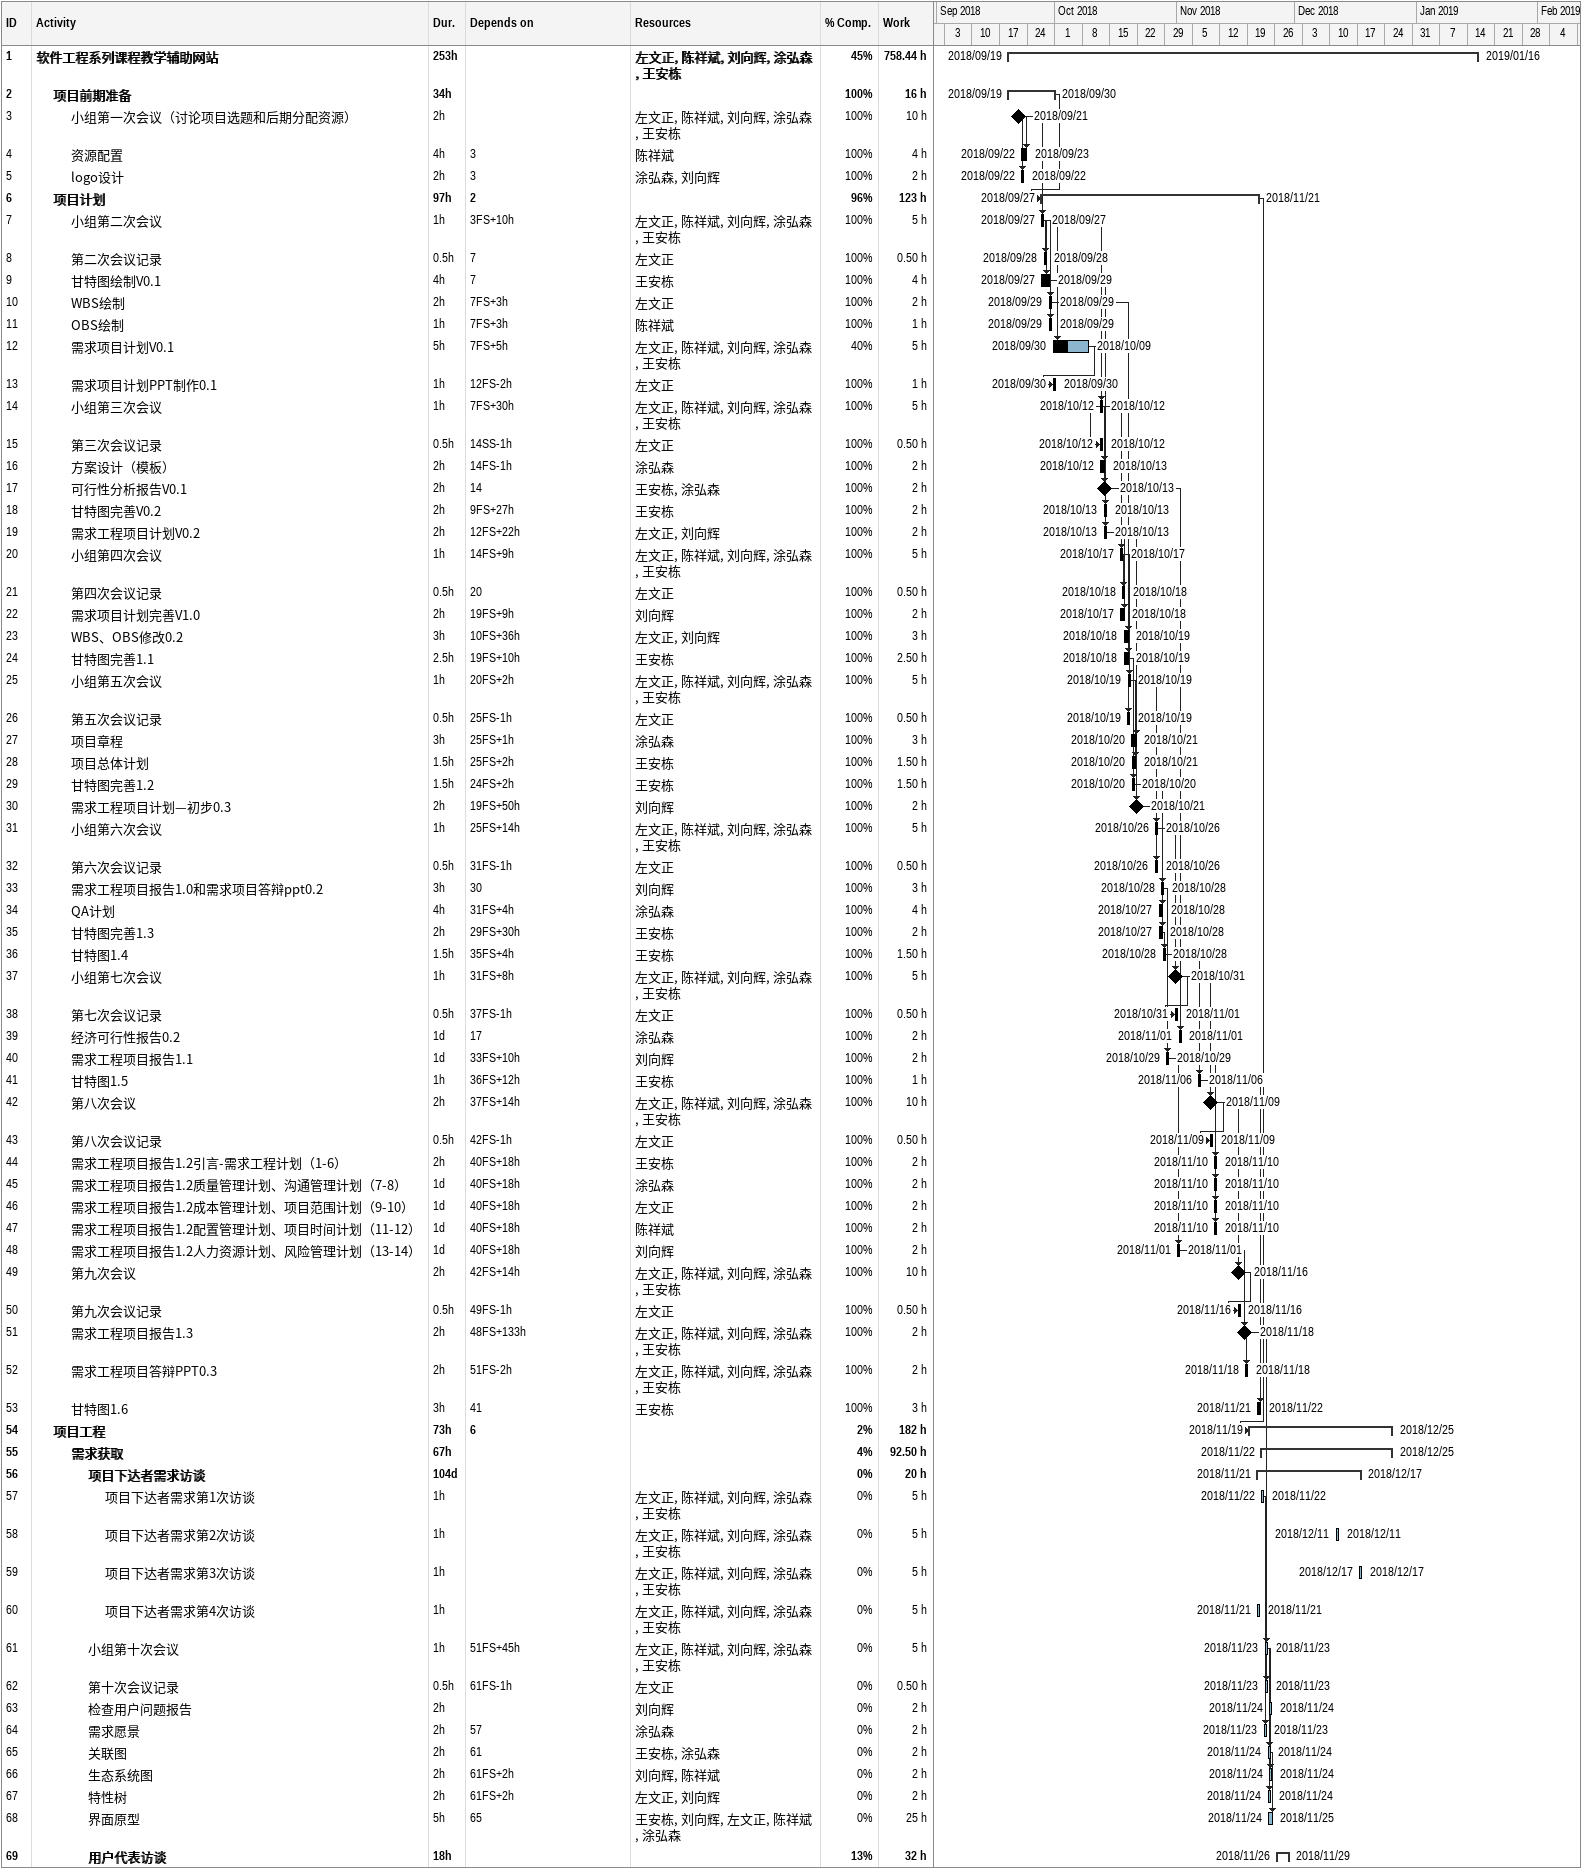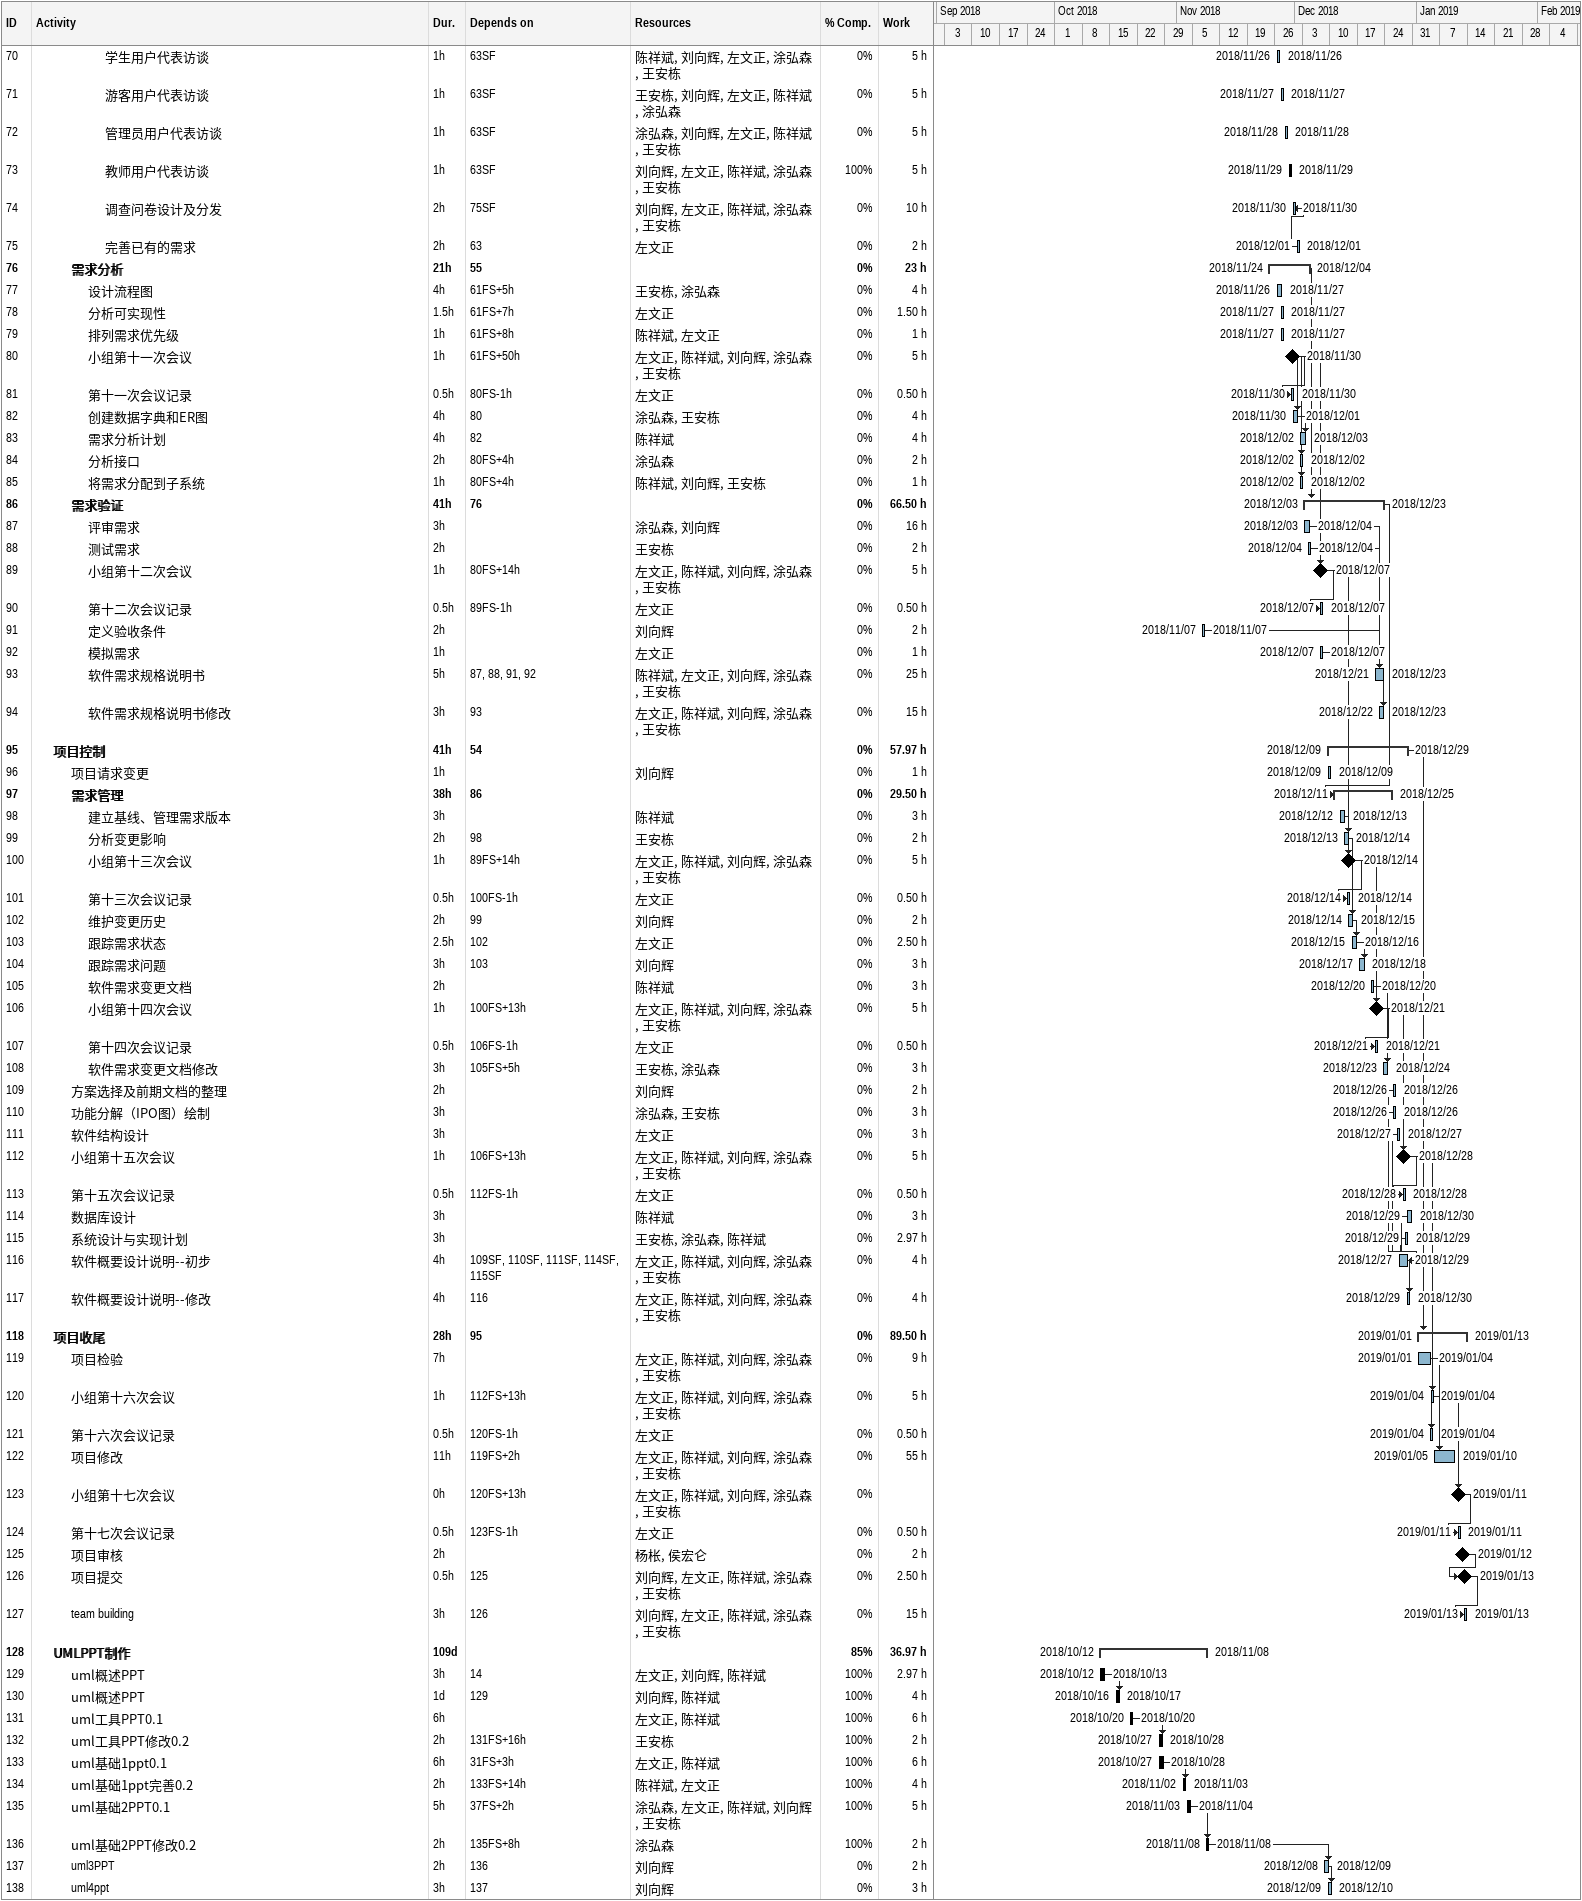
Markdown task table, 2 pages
| ID | Level | Task | Duration | Start | Finish | Predecessors | Resources | % complete | Work (h) |
|---|---|---|---|---|---|---|---|---|---|
| 1 | 1 | **软件工程系列课程教学辅助网站** | 253h | 2018-09-19 | 2019-01-16 |  | 左文正, 陈祥斌, 刘向辉, 涂弘森, 王安栋 | 45 | 758.44 |
| 2 | 2 | **项目前期准备** | 34h | 2018-09-19 | 2018-09-30 |  |  | 100 | 16 |
| 3 | 3 | 小组第一次会议（讨论项目选题和后期分配资源） | 2h | 2018-09-21 | 2018-09-21 |  | 左文正, 陈祥斌, 刘向辉, 涂弘森, 王安栋 | 100 | 10 |
| 4 | 3 | 资源配置 | 4h | 2018-09-22 | 2018-09-23 | 3 | 陈祥斌 | 100 | 4 |
| 5 | 3 | logo设计 | 2h | 2018-09-22 | 2018-09-22 | 3 | 涂弘森, 刘向辉 | 100 | 2 |
| 6 | 2 | **项目计划** | 97h | 2018-09-27 | 2018-11-21 | 2 |  | 96 | 123 |
| 7 | 3 | 小组第二次会议 | 1h | 2018-09-27 | 2018-09-27 | 3FS+10h | 左文正, 陈祥斌, 刘向辉, 涂弘森, 王安栋 | 100 | 5 |
| 8 | 3 | 第二次会议记录 | 0.5h | 2018-09-28 | 2018-09-28 | 7 | 左文正 | 100 | 0.50 |
| 9 | 3 | 甘特图绘制V0.1 | 4h | 2018-09-27 | 2018-09-29 | 7 | 王安栋 | 100 | 4 |
| 10 | 3 | WBS绘制 | 2h | 2018-09-29 | 2018-09-29 | 7FS+3h | 左文正 | 100 | 2 |
| 11 | 3 | OBS绘制 | 1h | 2018-09-29 | 2018-09-29 | 7FS+3h | 陈祥斌 | 100 | 1 |
| 12 | 3 | 需求项目计划V0.1 | 5h | 2018-09-30 | 2018-10-09 | 7FS+5h | 左文正, 陈祥斌, 刘向辉, 涂弘森, 王安栋 | 40 | 5 |
| 13 | 3 | 需求项目计划PPT制作0.1 | 1h | 2018-09-30 | 2018-09-30 | 12FS-2h | 左文正 | 100 | 1 |
| 14 | 3 | 小组第三次会议 | 1h | 2018-10-12 | 2018-10-12 | 7FS+30h | 左文正, 陈祥斌, 刘向辉, 涂弘森, 王安栋 | 100 | 5 |
| 15 | 3 | 第三次会议记录 | 0.5h | 2018-10-12 | 2018-10-12 | 14SS-1h | 左文正 | 100 | 0.50 |
| 16 | 3 | 方案设计（模板） | 2h | 2018-10-12 | 2018-10-13 | 14FS-1h | 涂弘森 | 100 | 2 |
| 17 | 3 | 可行性分析报告V0.1 | 2h | 2018-10-13 | 2018-10-13 | 14 | 王安栋, 涂弘森 | 100 | 2 |
| 18 | 3 | 甘特图完善V0.2 | 2h | 2018-10-13 | 2018-10-13 | 9FS+27h | 王安栋 | 100 | 2 |
| 19 | 3 | 需求工程项目计划V0.2 | 2h | 2018-10-13 | 2018-10-13 | 12FS+22h | 左文正, 刘向辉 | 100 | 2 |
| 20 | 3 | 小组第四次会议 | 1h | 2018-10-17 | 2018-10-17 | 14FS+9h | 左文正, 陈祥斌, 刘向辉, 涂弘森, 王安栋 | 100 | 5 |
| 21 | 3 | 第四次会议记录 | 0.5h | 2018-10-18 | 2018-10-18 | 20 | 左文正 | 100 | 0.50 |
| 22 | 3 | 需求项目计划完善V1.0 | 2h | 2018-10-17 | 2018-10-18 | 19FS+9h | 刘向辉 | 100 | 2 |
| 23 | 3 | WBS、OBS修改0.2 | 3h | 2018-10-18 | 2018-10-19 | 10FS+36h | 左文正, 刘向辉 | 100 | 3 |
| 24 | 3 | 甘特图完善1.1 | 2.5h | 2018-10-18 | 2018-10-19 | 19FS+10h | 王安栋 | 100 | 2.50 |
| 25 | 3 | 小组第五次会议 | 1h | 2018-10-19 | 2018-10-19 | 20FS+2h | 左文正, 陈祥斌, 刘向辉, 涂弘森, 王安栋 | 100 | 5 |
| 26 | 3 | 第五次会议记录 | 0.5h | 2018-10-19 | 2018-10-19 | 25FS-1h | 左文正 | 100 | 0.50 |
| 27 | 3 | 项目章程 | 3h | 2018-10-20 | 2018-10-21 | 25FS+1h | 涂弘森 | 100 | 3 |
| 28 | 3 | 项目总体计划 | 1.5h | 2018-10-20 | 2018-10-21 | 25FS+2h | 王安栋 | 100 | 1.50 |
| 29 | 3 | 甘特图完善1.2 | 1.5h | 2018-10-20 | 2018-10-20 | 24FS+2h | 王安栋 | 100 | 1.50 |
| 30 | 3 | 需求工程项目计划—初步0.3 | 2h | 2018-10-21 | 2018-10-21 | 19FS+50h | 刘向辉 | 100 | 2 |
| 31 | 3 | 小组第六次会议 | 1h | 2018-10-26 | 2018-10-26 | 25FS+14h | 左文正, 陈祥斌, 刘向辉, 涂弘森, 王安栋 | 100 | 5 |
| 32 | 3 | 第六次会议记录 | 0.5h | 2018-10-26 | 2018-10-26 | 31FS-1h | 左文正 | 100 | 0.50 |
| 33 | 3 | 需求工程项目报告1.0和需求项目答辩ppt0.2 | 3h | 2018-10-28 | 2018-10-28 | 30 | 刘向辉 | 100 | 3 |
| 34 | 3 | QA计划 | 4h | 2018-10-27 | 2018-10-28 | 31FS+4h | 涂弘森 | 100 | 4 |
| 35 | 3 | 甘特图完善1.3 | 2h | 2018-10-27 | 2018-10-28 | 29FS+30h | 王安栋 | 100 | 2 |
| 36 | 3 | 甘特图1.4 | 1.5h | 2018-10-28 | 2018-10-28 | 35FS+4h | 王安栋 | 100 | 1.50 |
| 37 | 3 | 小组第七次会议 | 1h | 2018-10-31 | 2018-10-31 | 31FS+8h | 左文正, 陈祥斌, 刘向辉, 涂弘森, 王安栋 | 100 | 5 |
| 38 | 3 | 第七次会议记录 | 0.5h | 2018-10-31 | 2018-11-01 | 37FS-1h | 左文正 | 100 | 0.50 |
| 39 | 3 | 经济可行性报告0.2 | 1d | 2018-11-01 | 2018-11-01 | 17 | 涂弘森 | 100 | 2 |
| 40 | 3 | 需求工程项目报告1.1 | 1d | 2018-10-29 | 2018-10-29 | 33FS+10h | 刘向辉 | 100 | 2 |
| 41 | 3 | 甘特图1.5 | 1h | 2018-11-06 | 2018-11-06 | 36FS+12h | 王安栋 | 100 | 1 |
| 42 | 3 | 第八次会议 | 2h | 2018-11-09 | 2018-11-09 | 37FS+14h | 左文正, 陈祥斌, 刘向辉, 涂弘森, 王安栋 | 100 | 10 |
| 43 | 3 | 第八次会议记录 | 0.5h | 2018-11-09 | 2018-11-09 | 42FS-1h | 左文正 | 100 | 0.50 |
| 44 | 3 | 需求工程项目报告1.2引言-需求工程计划（1-6） | 2h | 2018-11-10 | 2018-11-10 | 40FS+18h | 王安栋 | 100 | 2 |
| 45 | 3 | 需求工程项目报告1.2质量管理计划、沟通管理计划（7-8） | 1d | 2018-11-10 | 2018-11-10 | 40FS+18h | 涂弘森 | 100 | 2 |
| 46 | 3 | 需求工程项目报告1.2成本管理计划、项目范围计划（9-10） | 1d | 2018-11-10 | 2018-11-10 | 40FS+18h | 左文正 | 100 | 2 |
| 47 | 3 | 需求工程项目报告1.2配置管理计划、项目时间计划（11-12） | 1d | 2018-11-10 | 2018-11-10 | 40FS+18h | 陈祥斌 | 100 | 2 |
| 48 | 3 | 需求工程项目报告1.2人力资源计划、风险管理计划（13-14） | 1d | 2018-11-01 | 2018-11-01 | 40FS+18h | 刘向辉 | 100 | 2 |
| 49 | 3 | 第九次会议 | 2h | 2018-11-16 | 2018-11-16 | 42FS+14h | 左文正, 陈祥斌, 刘向辉, 涂弘森, 王安栋 | 100 | 10 |
| 50 | 3 | 第九次会议记录 | 0.5h | 2018-11-16 | 2018-11-16 | 49FS-1h | 左文正 | 100 | 0.50 |
| 51 | 3 | 需求工程项目报告1.3 | 2h | 2018-11-18 | 2018-11-18 | 48FS+133h | 左文正, 陈祥斌, 刘向辉, 涂弘森, 王安栋 | 100 | 2 |
| 52 | 3 | 需求工程项目答辩PPT0.3 | 2h | 2018-11-18 | 2018-11-18 | 51FS-2h | 左文正, 陈祥斌, 刘向辉, 涂弘森, 王安栋 | 100 | 2 |
| 53 | 3 | 甘特图1.6 | 3h | 2018-11-21 | 2018-11-22 | 41 | 王安栋 | 100 | 3 |
| 54 | 2 | **项目工程** | 73h | 2018-11-19 | 2018-12-25 | 6 |  | 2 | 182 |
| 55 | 3 | **需求获取** | 67h | 2018-11-22 | 2018-12-25 |  |  | 4 | 92.50 |
| 56 | 4 | **项目下达者需求访谈** | 104d | 2018-11-21 | 2018-12-17 |  |  | 0 | 20 |
| 57 | 5 | 项目下达者需求第1次访谈 | 1h | 2018-11-22 | 2018-11-22 |  | 左文正, 陈祥斌, 刘向辉, 涂弘森, 王安栋 | 0 | 5 |
| 58 | 5 | 项目下达者需求第2次访谈 | 1h | 2018-12-11 | 2018-12-11 |  | 左文正, 陈祥斌, 刘向辉, 涂弘森, 王安栋 | 0 | 5 |
| 59 | 5 | 项目下达者需求第3次访谈 | 1h | 2018-12-17 | 2018-12-17 |  | 左文正, 陈祥斌, 刘向辉, 涂弘森, 王安栋 | 0 | 5 |
| 60 | 5 | 项目下达者需求第4次访谈 | 1h | 2018-11-21 | 2018-11-21 |  | 左文正, 陈祥斌, 刘向辉, 涂弘森, 王安栋 | 0 | 5 |
| 61 | 4 | 小组第十次会议 | 1h | 2018-11-23 | 2018-11-23 | 51FS+45h | 左文正, 陈祥斌, 刘向辉, 涂弘森, 王安栋 | 0 | 5 |
| 62 | 4 | 第十次会议记录 | 0.5h | 2018-11-23 | 2018-11-23 | 61FS-1h | 左文正 | 0 | 0.50 |
| 63 | 4 | 检查用户问题报告 | 2h | 2018-11-24 | 2018-11-24 |  | 刘向辉 | 0 | 2 |
| 64 | 4 | 需求愿景 | 2h | 2018-11-23 | 2018-11-23 | 57 | 涂弘森 | 0 | 2 |
| 65 | 4 | 关联图 | 2h | 2018-11-24 | 2018-11-24 | 61 | 王安栋, 涂弘森 | 0 | 2 |
| 66 | 4 | 生态系统图 | 2h | 2018-11-24 | 2018-11-24 | 61FS+2h | 刘向辉, 陈祥斌 | 0 | 2 |
| 67 | 4 | 特性树 | 2h | 2018-11-24 | 2018-11-24 | 61FS+2h | 左文正, 刘向辉 | 0 | 2 |
| 68 | 4 | 界面原型 | 5h | 2018-11-24 | 2018-11-25 | 65 | 王安栋, 刘向辉, 左文正, 陈祥斌, 涂弘森 | 0 | 25 |
| 69 | 4 | **用户代表访谈** | 18h | 2018-11-26 | 2018-11-29 |  |  | 13 | 32 |
| 70 | 5 | 学生用户代表访谈 | 1h | 2018-11-26 | 2018-11-26 | 63SF | 陈祥斌, 刘向辉, 左文正, 涂弘森, 王安栋 | 0 | 5 |
| 71 | 5 | 游客用户代表访谈 | 1h | 2018-11-27 | 2018-11-27 | 63SF | 王安栋, 刘向辉, 左文正, 陈祥斌, 涂弘森 | 0 | 5 |
| 72 | 5 | 管理员用户代表访谈 | 1h | 2018-11-28 | 2018-11-28 | 63SF | 涂弘森, 刘向辉, 左文正, 陈祥斌, 王安栋 | 0 | 5 |
| 73 | 5 | 教师用户代表访谈 | 1h | 2018-11-29 | 2018-11-29 | 63SF | 刘向辉, 左文正, 陈祥斌, 涂弘森, 王安栋 | 100 | 5 |
| 74 | 5 | 调查问卷设计及分发 | 2h | 2018-11-30 | 2018-11-30 | 75SF | 刘向辉, 左文正, 陈祥斌, 涂弘森, 王安栋 | 0 | 10 |
| 75 | 5 | 完善已有的需求 | 2h | 2018-12-01 | 2018-12-01 | 63 | 左文正 | 0 | 2 |
| 76 | 3 | **需求分析** | 21h | 2018-11-24 | 2018-12-04 | 55 |  | 0 | 23 |
| 77 | 4 | 设计流程图 | 4h | 2018-11-26 | 2018-11-27 | 61FS+5h | 王安栋, 涂弘森 | 0 | 4 |
| 78 | 4 | 分析可实现性 | 1.5h | 2018-11-27 | 2018-11-27 | 61FS+7h | 左文正 | 0 | 1.50 |
| 79 | 4 | 排列需求优先级 | 1h | 2018-11-27 | 2018-11-27 | 61FS+8h | 陈祥斌, 左文正 | 0 | 1 |
| 80 | 4 | 小组第十一次会议 | 1h | 2018-11-30 | 2018-11-30 | 61FS+50h | 左文正, 陈祥斌, 刘向辉, 涂弘森, 王安栋 | 0 | 5 |
| 81 | 4 | 第十一次会议记录 | 0.5h | 2018-11-30 | 2018-11-30 | 80FS-1h | 左文正 | 0 | 0.50 |
| 82 | 4 | 创建数据字典和ER图 | 4h | 2018-11-30 | 2018-12-01 | 80 | 涂弘森, 王安栋 | 0 | 4 |
| 83 | 4 | 需求分析计划 | 4h | 2018-12-02 | 2018-12-03 | 82 | 陈祥斌 | 0 | 4 |
| 84 | 4 | 分析接口 | 2h | 2018-12-02 | 2018-12-02 | 80FS+4h | 涂弘森 | 0 | 2 |
| 85 | 4 | 将需求分配到子系统 | 1h | 2018-12-02 | 2018-12-02 | 80FS+4h | 陈祥斌, 刘向辉, 王安栋 | 0 | 1 |
| 86 | 3 | **需求验证** | 41h | 2018-12-03 | 2018-12-23 | 76 |  | 0 | 66.50 |
| 87 | 4 | 评审需求 | 3h | 2018-12-03 | 2018-12-04 |  | 涂弘森, 刘向辉 | 0 | 16 |
| 88 | 4 | 测试需求 | 2h | 2018-12-04 | 2018-12-04 |  | 王安栋 | 0 | 2 |
| 89 | 4 | 小组第十二次会议 | 1h | 2018-12-07 | 2018-12-07 | 80FS+14h | 左文正, 陈祥斌, 刘向辉, 涂弘森, 王安栋 | 0 | 5 |
| 90 | 4 | 第十二次会议记录 | 0.5h | 2018-12-07 | 2018-12-07 | 89FS-1h | 左文正 | 0 | 0.50 |
| 91 | 4 | 定义验收条件 | 2h | 2018-11-07 | 2018-11-07 |  | 刘向辉 | 0 | 2 |
| 92 | 4 | 模拟需求 | 1h | 2018-12-07 | 2018-12-07 |  | 左文正 | 0 | 1 |
| 93 | 4 | 软件需求规格说明书 | 5h | 2018-12-21 | 2018-12-23 | 87, 88, 91, 92 | 陈祥斌, 左文正, 刘向辉, 涂弘森, 王安栋 | 0 | 25 |
| 94 | 4 | 软件需求规格说明书修改 | 3h | 2018-12-22 | 2018-12-23 | 93 | 左文正, 陈祥斌, 刘向辉, 涂弘森, 王安栋 | 0 | 15 |
| 95 | 2 | **项目控制** | 41h | 2018-12-09 | 2018-12-29 | 54 |  | 0 | 57.97 |
| 96 | 3 | 项目请求变更 | 1h | 2018-12-09 | 2018-12-09 |  | 刘向辉 | 0 | 1 |
| 97 | 3 | **需求管理** | 38h | 2018-12-11 | 2018-12-25 | 86 |  | 0 | 29.50 |
| 98 | 4 | 建立基线、管理需求版本 | 3h | 2018-12-12 | 2018-12-13 |  | 陈祥斌 | 0 | 3 |
| 99 | 4 | 分析变更影响 | 2h | 2018-12-13 | 2018-12-14 | 98 | 王安栋 | 0 | 2 |
| 100 | 4 | 小组第十三次会议 | 1h | 2018-12-14 | 2018-12-14 | 89FS+14h | 左文正, 陈祥斌, 刘向辉, 涂弘森, 王安栋 | 0 | 5 |
| 101 | 4 | 第十三次会议记录 | 0.5h | 2018-12-14 | 2018-12-14 | 100FS-1h | 左文正 | 0 | 0.50 |
| 102 | 4 | 维护变更历史 | 2h | 2018-12-14 | 2018-12-15 | 99 | 刘向辉 | 0 | 2 |
| 103 | 4 | 跟踪需求状态 | 2.5h | 2018-12-15 | 2018-12-16 | 102 | 左文正 | 0 | 2.50 |
| 104 | 4 | 跟踪需求问题 | 3h | 2018-12-17 | 2018-12-18 | 103 | 刘向辉 | 0 | 3 |
| 105 | 4 | 软件需求变更文档 | 2h | 2018-12-20 | 2018-12-20 |  | 陈祥斌 | 0 | 3 |
| 106 | 4 | 小组第十四次会议 | 1h | 2018-12-21 | 2018-12-21 | 100FS+13h | 左文正, 陈祥斌, 刘向辉, 涂弘森, 王安栋 | 0 | 5 |
| 107 | 4 | 第十四次会议记录 | 0.5h | 2018-12-21 | 2018-12-21 | 106FS-1h | 左文正 | 0 | 0.50 |
| 108 | 4 | 软件需求变更文档修改 | 3h | 2018-12-23 | 2018-12-24 | 105FS+5h | 王安栋, 涂弘森 | 0 | 3 |
| 109 | 3 | 方案选择及前期文档的整理 | 2h | 2018-12-26 | 2018-12-26 |  | 刘向辉 | 0 | 2 |
| 110 | 3 | 功能分解（IPO图）绘制 | 3h | 2018-12-26 | 2018-12-26 |  | 涂弘森, 王安栋 | 0 | 3 |
| 111 | 3 | 软件结构设计 | 3h | 2018-12-27 | 2018-12-27 |  | 左文正 | 0 | 3 |
| 112 | 3 | 小组第十五次会议 | 1h | 2018-12-28 | 2018-12-28 | 106FS+13h | 左文正, 陈祥斌, 刘向辉, 涂弘森, 王安栋 | 0 | 5 |
| 113 | 3 | 第十五次会议记录 | 0.5h | 2018-12-28 | 2018-12-28 | 112FS-1h | 左文正 | 0 | 0.50 |
| 114 | 3 | 数据库设计 | 3h | 2018-12-29 | 2018-12-30 |  | 陈祥斌 | 0 | 3 |
| 115 | 3 | 系统设计与实现计划 | 3h | 2018-12-29 | 2018-12-29 |  | 王安栋, 涂弘森, 陈祥斌 | 0 | 2.97 |
| 116 | 3 | 软件概要设计说明--初步 | 4h | 2018-12-27 | 2018-12-29 | 109SF, 110SF, 111SF, 114SF, 115SF | 左文正, 陈祥斌, 刘向辉, 涂弘森, 王安栋 | 0 | 4 |
| 117 | 3 | 软件概要设计说明--修改 | 4h | 2018-12-29 | 2018-12-30 | 116 | 左文正, 陈祥斌, 刘向辉, 涂弘森, 王安栋 | 0 | 4 |
| 118 | 2 | **项目收尾** | 28h | 2019-01-01 | 2019-01-13 | 95 |  | 0 | 89.50 |
| 119 | 3 | 项目检验 | 7h | 2019-01-01 | 2019-01-04 |  | 左文正, 陈祥斌, 刘向辉, 涂弘森, 王安栋 | 0 | 9 |
| 120 | 3 | 小组第十六次会议 | 1h | 2019-01-04 | 2019-01-04 | 112FS+13h | 左文正, 陈祥斌, 刘向辉, 涂弘森, 王安栋 | 0 | 5 |
| 121 | 3 | 第十六次会议记录 | 0.5h | 2019-01-04 | 2019-01-04 | 120FS-1h | 左文正 | 0 | 0.50 |
| 122 | 3 | 项目修改 | 11h | 2019-01-05 | 2019-01-10 | 119FS+2h | 左文正, 陈祥斌, 刘向辉, 涂弘森, 王安栋 | 0 | 55 |
| 123 | 3 | 小组第十七次会议 | 0h | 2019-01-11 | 2019-01-11 | 120FS+13h | 左文正, 陈祥斌, 刘向辉, 涂弘森, 王安栋 | 0 |  |
| 124 | 3 | 第十七次会议记录 | 0.5h | 2019-01-11 | 2019-01-11 | 123FS-1h | 左文正 | 0 | 0.50 |
| 125 | 3 | 项目审核 | 2h | 2019-01-12 | 2019-01-12 |  | 杨枨, 侯宏仑 | 0 | 2 |
| 126 | 3 | 项目提交 | 0.5h | 2019-01-13 | 2019-01-13 | 125 | 刘向辉, 左文正, 陈祥斌, 涂弘森, 王安栋 | 0 | 2.50 |
| 127 | 3 | team building | 3h | 2019-01-13 | 2019-01-13 | 126 | 刘向辉, 左文正, 陈祥斌, 涂弘森, 王安栋 | 0 | 15 |
| 128 | 2 | **UMLPPT制作** | 109d | 2018-10-12 | 2018-11-08 |  |  | 85 | 36.97 |
| 129 | 3 | uml概述PPT | 3h | 2018-10-12 | 2018-10-13 | 14 | 左文正, 刘向辉, 陈祥斌 | 100 | 2.97 |
| 130 | 3 | uml概述PPT | 1d | 2018-10-16 | 2018-10-17 | 129 | 刘向辉, 陈祥斌 | 100 | 4 |
| 131 | 3 | uml工具PPT0.1 | 6h | 2018-10-20 | 2018-10-20 |  | 左文正, 陈祥斌 | 100 | 6 |
| 132 | 3 | uml工具PPT修改0.2 | 2h | 2018-10-27 | 2018-10-28 | 131FS+16h | 王安栋 | 100 | 2 |
| 133 | 3 | uml基础1ppt0.1 | 6h | 2018-10-27 | 2018-10-28 | 31FS+3h | 左文正, 陈祥斌 | 100 | 6 |
| 134 | 3 | uml基础1ppt完善0.2 | 2h | 2018-11-02 | 2018-11-03 | 133FS+14h | 陈祥斌, 左文正 | 100 | 4 |
| 135 | 3 | uml基础2PPT0.1 | 5h | 2018-11-03 | 2018-11-04 | 37FS+2h | 涂弘森, 左文正, 陈祥斌, 刘向辉, 王安栋 | 100 | 5 |
| 136 | 3 | uml基础2PPT修改0.2 | 2h | 2018-11-08 | 2018-11-08 | 135FS+8h | 涂弘森 | 100 | 2 |
| 137 | 3 | uml3PPT | 2h | 2018-12-08 | 2018-12-09 | 136 | 刘向辉 | 0 | 2 |
| 138 | 3 | uml4ppt | 3h | 2018-12-09 | 2018-12-10 | 137 | 刘向辉 | 0 | 3 |
